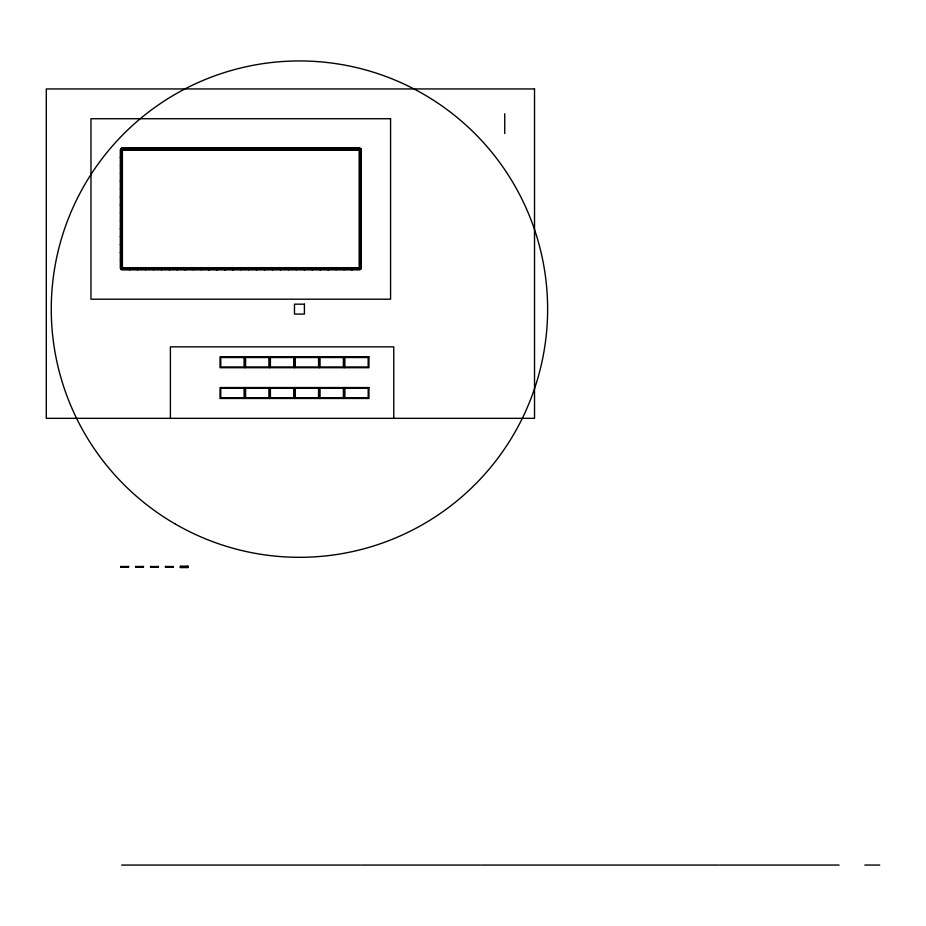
<?xml version="1.0" encoding="UTF-8"?>
<svg xmlns="http://www.w3.org/2000/svg" width="926" height="926" viewBox="0 0 926 926"><rect width="100%" height="100%" fill="white"/><g stroke="black" fill="none" stroke-linecap="round" stroke-linejoin="round"><path stroke-width="1.39" d="M121.7 148.357L359.855 148.357M122.001 148.727L129.246 148.704M129.941 148.704L137.187 148.727M137.881 148.727L145.127 148.727M145.822 148.727L153.068 148.704M153.762 148.704L161.008 148.704M161.703 148.704L168.949 148.727M169.643 148.704L176.889 148.727M177.584 148.704L184.841 148.727M185.536 148.704L192.782 148.727M193.476 148.727L200.722 148.704M201.417 148.727L208.663 148.704M209.357 148.704L216.603 148.727M217.297 148.727L224.543 148.727M225.238 148.704L232.484 148.727M233.178 148.704L240.424 148.704M241.119 148.704L248.376 148.704M249.071 148.704L256.317 148.727M257.011 148.727L264.257 148.727M264.952 148.727L272.198 148.704M272.892 148.727L280.138 148.727M280.833 148.727L288.079 148.704M288.773 148.704L296.019 148.704M296.714 148.727L303.959 148.704M304.654 148.727L311.912 148.704M312.606 148.727L319.852 148.704M320.546 148.727L327.792 148.727M328.487 148.704L335.733 148.704M336.427 148.704L343.673 148.704M344.368 148.704L351.614 148.704M352.308 148.704L359.554 148.704M122.001 148.993L129.246 148.993M129.941 148.993L137.187 148.82M137.881 148.82L145.127 148.82M145.822 148.993L153.068 148.82M153.762 148.993L161.008 148.82M161.703 148.993L168.949 148.993M169.643 148.82L176.889 148.82M177.584 148.993L184.841 148.993M185.536 148.82L192.782 148.993M193.476 148.993L200.722 148.993M201.417 148.993L208.663 148.993M209.357 148.993L216.603 148.82M217.297 148.82L224.543 148.993M225.238 148.993L232.484 148.82M233.178 148.993L240.424 148.82M241.119 148.993L248.376 148.82M249.071 148.993L256.317 148.82M257.011 148.82L264.257 148.993M264.952 148.82L272.198 148.993M272.892 148.993L280.138 148.993M280.833 148.993L288.079 148.993M288.773 148.82L296.019 148.993M296.714 148.82L303.959 148.993M304.654 148.82L311.912 148.82M312.606 148.82L319.852 148.82M320.546 148.993L327.792 148.82M328.487 148.82L335.733 148.993M336.427 148.82L343.673 148.993M344.368 148.82L351.614 148.82M352.308 148.993L359.554 148.82M122.001 149.213L129.246 149.213M129.941 149.213L137.187 149.248M137.881 149.248L145.127 149.213M145.822 149.213L153.068 149.248M153.762 149.213L161.008 149.213M161.703 149.213L168.949 149.248M169.643 149.213L176.889 149.213M177.584 149.213L184.841 149.213M185.536 149.213L192.782 149.213M193.476 149.26L200.722 149.213M201.417 149.213L208.663 149.248M209.357 149.202L216.603 149.213M217.297 149.213L224.543 149.202M225.238 149.213L232.484 149.202M233.178 149.213L240.424 149.213M241.119 149.202L248.376 149.202M249.071 149.213L256.317 149.202M257.011 149.213L264.257 149.213M264.952 149.213L272.198 149.202M272.892 149.202L280.138 149.248M280.833 149.213L288.079 149.213M288.773 149.248L296.019 149.213M296.714 149.213L303.959 149.26M304.654 149.26L311.912 149.213M312.606 149.248L319.852 149.26M320.546 149.248L327.792 149.213M328.487 149.26L335.733 149.213M336.427 149.213L343.673 149.248M344.368 149.26L351.614 149.26M352.308 149.213L359.554 149.213M120.75 149.746L121.653 149.746M359.901 149.746L360.793 149.746M120.75 156.992L121.653 156.992M359.901 156.992L360.793 156.992M120.403 157.281L121.653 157.293M359.901 157.293L361.14 157.281M120.403 157.397L121.653 157.385M359.901 157.385L361.14 157.397M120.75 157.686L121.653 157.686M359.901 157.686L360.793 157.686M120.75 164.932L121.653 164.932M359.901 164.932L360.793 164.932M120.403 165.337L121.653 165.233M359.901 165.233L361.14 165.337M120.75 165.627L121.653 165.627M359.901 165.627L360.793 165.627M120.75 172.873L121.653 172.873M359.901 172.873L360.793 172.873M120.403 173.162L121.653 173.266M359.901 173.266L361.14 173.162M120.75 173.567L121.653 173.567M359.901 173.567L360.793 173.567M120.75 180.813L121.653 180.813M359.901 180.813L360.793 180.813M120.403 181.102L121.653 181.114M359.901 181.218L361.14 181.102M120.403 181.218L121.653 181.218M359.901 181.218L361.14 181.218M120.75 181.508L121.653 181.508M359.901 181.508L360.793 181.508M120.75 188.754L121.653 188.754M359.901 188.754L360.793 188.754M120.75 189.448L121.653 189.448M359.901 189.448L360.793 189.448M120.75 196.694L121.653 196.694M359.901 196.694L360.793 196.694M120.403 196.983L121.653 196.995L120.403 197.111M361.14 196.983L359.901 196.995L361.14 197.111M120.75 197.388L121.653 197.388M359.901 197.388L360.793 197.388M120.75 204.646L121.653 204.646M359.901 204.646L360.793 204.646M120.403 204.924L121.653 204.935M359.901 204.935L361.14 204.924M120.403 205.051L121.653 205.04M359.901 205.04L361.14 205.051M120.75 205.34L121.653 205.34M359.901 205.34L360.793 205.34M120.75 212.586L121.653 212.586M359.901 212.586L360.793 212.586M120.403 212.992L121.653 212.876M359.901 212.876L361.14 212.876M120.75 213.281L121.653 213.281M359.901 213.281L360.793 213.281M120.75 220.527L121.653 220.527M359.901 220.527L360.793 220.527M120.403 220.816L121.653 220.828M359.901 220.828L361.14 220.816M120.75 221.221L121.653 221.221M359.901 221.221L360.793 221.221M120.75 228.467L121.653 228.467M359.901 228.467L360.793 228.467M120.403 228.757L121.653 228.768M359.901 228.768L361.14 228.757M120.403 228.872L121.653 228.872M359.901 228.872L361.14 228.872M120.75 229.162L121.653 229.162M359.901 229.162L360.793 229.162M120.75 236.408L121.653 236.408M359.901 236.408L360.793 236.408M120.403 236.697L121.653 236.709M359.901 236.709L361.14 236.697M120.403 236.813L121.653 236.801M359.901 236.801L361.14 236.813M120.75 237.102L121.653 237.102M359.901 237.102L360.793 237.102M120.75 244.348L121.653 244.348M359.901 244.348L360.793 244.348M120.403 244.638L121.653 244.649M359.901 244.649L361.14 244.638M120.403 244.753L121.653 244.742M359.901 244.742L361.14 244.753M120.75 245.043L121.653 245.043M359.901 245.043L360.793 245.043M120.75 252.289L121.653 252.289M359.901 252.289L360.793 252.289M120.403 252.578L121.653 252.59L120.403 252.694M361.14 252.578L359.901 252.59L361.14 252.694M120.75 252.983L121.653 252.983M359.901 252.983L360.793 252.983M120.75 260.229L121.653 260.229M359.901 260.229L360.793 260.229M120.403 260.519L121.653 260.53M359.901 260.53L361.14 260.519M120.75 260.924L121.653 260.924M359.901 260.924L360.793 260.924M120.75 268.181L121.653 268.181M359.901 268.181L360.793 268.181M122.001 268.702L129.246 268.656M129.941 268.667L137.187 268.702M137.881 268.702L145.127 268.656M145.822 268.702L153.068 268.702M153.762 268.702L161.008 268.667M161.703 268.702L168.949 268.702M169.643 268.702L176.889 268.702M177.584 268.702L184.841 268.702M185.536 268.702L192.782 268.702M193.476 268.702L200.722 268.702M201.417 268.656L208.663 268.702M209.357 268.702L216.603 268.667M217.297 268.667L224.543 268.702M225.238 268.702L232.484 268.702M233.178 268.702L240.424 268.667M241.119 268.702L248.376 268.702M249.071 268.656L256.317 268.702M257.011 268.702L264.257 268.702M264.952 268.656L272.198 268.702M272.892 268.702L280.138 268.656M280.833 268.702L288.079 268.656M288.773 268.667L296.019 268.656M296.714 268.656L303.959 268.656M304.654 268.702L311.912 268.702M312.606 268.656L319.852 268.702M320.546 268.702L327.792 268.702M328.487 268.656L335.733 268.656M336.427 268.702L343.673 268.702M344.368 268.667L351.614 268.702M352.308 268.656L359.554 268.702M122.001 268.922L129.246 268.922M129.941 268.922L137.187 268.922M137.881 268.922L145.127 268.922M145.822 268.922L153.068 268.922M153.762 268.922L161.008 268.922M161.703 268.922L168.949 268.922M169.643 268.922L176.889 268.922M177.584 268.922L184.841 268.922M185.536 268.922L192.782 268.922M193.476 268.922L200.722 268.922M201.417 268.922L208.663 268.922M209.357 268.922L216.603 268.922M217.297 268.922L224.543 268.922M225.238 268.922L232.484 268.922M233.178 268.922L240.424 268.922M241.119 268.922L248.376 268.922M249.071 268.922L256.317 268.922M257.011 268.922L264.257 268.922M264.952 268.922L272.198 268.922M272.892 268.922L280.138 268.922M280.833 268.922L288.079 268.922M288.773 268.922L296.019 268.922M296.714 268.922L303.959 268.922M304.654 268.922L311.912 268.922M312.606 268.922L319.852 268.922M320.546 268.922L327.792 268.922M328.487 268.922L335.733 268.922M336.427 268.922L343.673 268.922M344.368 268.922L351.614 268.922M352.308 268.922L359.554 268.922M122.001 269.096L129.246 269.188M129.941 269.096L137.187 269.096M137.881 269.188L145.127 269.096M145.822 269.188L153.068 269.096M153.762 269.188L161.008 269.188M161.703 269.188L168.949 269.188M169.643 269.096L176.889 269.188M177.584 269.096L184.841 269.096M185.536 269.096L192.782 269.188M193.476 269.188L200.722 269.096M201.417 269.188L208.663 269.096M209.357 269.188L216.603 269.188M217.297 269.188L224.543 269.188M225.238 269.188L232.484 269.096M233.178 269.188L240.424 269.096M241.119 269.096L248.376 269.188M249.071 269.096L256.317 269.188M257.011 269.096L264.257 269.188M264.952 269.096L272.198 269.096M272.892 269.096L280.138 269.188M280.833 269.188L288.079 269.096M288.773 269.188L296.019 269.188M296.714 269.096L303.959 269.096M304.654 269.188L311.912 269.096M312.606 269.188L319.852 269.096M320.546 269.188L327.792 269.188M328.487 269.188L335.733 269.096M336.427 269.096L343.673 269.096M344.368 269.096L351.614 269.096M352.308 269.188L359.554 269.188M122.001 269.223L129.246 269.223M129.941 269.223L137.187 269.223M137.881 269.223L145.127 269.223M145.822 269.223L153.068 269.223M153.762 269.223L161.008 269.223M161.703 269.223L168.949 269.223M169.643 269.223L176.889 269.223M177.584 269.223L184.841 269.223M185.536 269.223L192.782 269.223M193.476 269.223L200.722 269.223M201.417 269.223L208.663 269.223M209.357 269.223L216.603 269.223M217.297 269.223L224.543 269.223M225.238 269.223L232.484 269.223M233.178 269.223L240.424 269.223M241.119 269.223L248.376 269.223M249.071 269.223L256.317 269.223M257.011 269.223L264.257 269.223M264.952 269.223L272.198 269.223M272.892 269.223L280.138 269.223M280.833 269.223L288.079 269.223M288.773 269.223L296.019 269.223M296.714 269.223L303.959 269.223M304.654 269.223L311.912 269.223M312.606 269.223L319.852 269.223M320.546 269.223L327.792 269.223M328.487 269.223L335.733 269.223M336.427 269.223L343.673 269.223M344.368 269.223L351.614 269.223M352.308 269.223L359.554 269.223M121.051 566.492L128.297 566.527M135.948 566.527L143.194 566.481M150.834 566.538L158.08 566.538M165.731 566.492L172.977 566.527M180.616 566.492L187.862 566.481M121.051 566.735L128.297 566.735M135.948 566.735L143.194 566.735M150.834 566.735L158.08 566.735M165.731 566.735L172.977 566.735M180.616 566.735L187.862 566.735M121.051 566.92L128.297 567.036M135.948 567.036L143.194 567.036M150.834 567.036L158.08 567.013M165.731 567.013L172.977 567.036M180.616 567.036L187.862 567.013M180.315 567.233L188.163 567.233M121.7 865.058L359.855 865.058M360.851 865.058L479.876 865.058M480.872 865.058L719.027 865.058M720.023 865.058L839.049 865.058M864.815 865.058L879.7 865.058M504.739 113.759L504.739 133.61M393.758 418.332L393.758 346.845L170.396 346.845L170.396 418.332M360.943 149.445L360.943 268.471M360.573 149.746L360.573 156.992M360.596 157.686L360.573 164.932M360.596 165.627L360.573 172.873M360.573 173.567L360.596 180.813M360.596 181.508L360.573 188.754M360.596 189.448L360.573 196.694M360.596 197.388L360.596 204.646M360.573 205.34L360.573 212.586M360.573 213.281L360.596 220.527M360.596 221.221L360.596 228.467M360.596 229.162L360.596 236.408M360.573 237.102L360.573 244.348M360.596 245.043L360.596 252.289M360.573 252.983L360.596 260.229M360.573 260.924L360.596 268.181M360.307 149.746L360.307 156.992M360.48 157.686L360.307 164.932M360.307 165.627L360.307 172.873M360.307 173.567L360.307 180.813M360.307 181.508L360.48 188.754M360.307 189.448L360.48 196.694M360.48 197.388L360.307 204.646M360.48 205.34L360.48 212.586M360.48 213.281L360.307 220.527M360.307 221.221L360.307 228.467M360.307 229.162L360.307 236.408M360.307 237.102L360.307 244.348M360.48 245.043L360.48 252.289M360.48 252.983L360.307 260.229M360.307 260.924L360.48 268.181M360.087 149.746L360.087 156.992M360.087 157.686L360.087 164.932M360.052 165.627L360.04 172.873M360.087 173.567L360.087 180.813M360.087 181.508L360.087 188.754M360.087 189.448L360.04 196.694M360.087 197.388L360.087 204.646M360.087 205.34L360.087 212.586M360.087 213.281L360.087 220.527M360.052 221.221L360.087 228.467M360.087 229.162L360.04 236.408M360.087 237.102L360.052 244.348M360.04 245.043L360.052 252.289M360.04 252.983L360.087 260.229M360.04 260.924L360.087 268.181M359.554 148.507L359.554 149.399M359.554 268.528L359.554 269.42M352.308 148.507L352.308 149.399M352.308 268.528L352.308 269.42M352.019 148.16L352.007 149.399M352.007 268.528L352.019 269.767M351.903 148.16L351.915 149.399M351.915 268.528L351.903 269.767M351.614 148.507L351.614 149.399M351.614 268.528L351.614 269.42M344.368 148.507L344.368 149.399M344.368 268.528L344.368 269.42M344.125 356.776L344.125 367.703M344.125 387.554L344.125 398.469M344.078 148.16L344.067 149.399M344.067 268.528L344.078 269.767M343.673 148.507L343.673 149.399M343.673 268.528L343.673 269.42M336.427 148.507L336.427 149.399M336.427 268.528L336.427 269.42M336.138 148.16L336.034 149.399M336.034 268.528L336.138 269.767M335.733 148.507L335.733 149.399M335.733 268.528L335.733 269.42M328.487 148.507L328.487 149.399M328.487 268.528L328.487 269.42M328.198 148.16L328.186 149.399M328.186 268.528L328.198 269.767M328.082 148.16L328.082 149.399M328.082 268.528L328.082 269.767M327.792 148.507L327.792 149.399M327.792 268.528L327.792 269.42M320.546 148.507L320.546 149.399M320.546 268.528L320.546 269.42M319.852 148.507L319.852 149.399M319.852 268.528L319.852 269.42M319.296 356.776L319.296 367.703M319.296 387.554L319.296 398.469M312.606 148.507L312.606 149.399M312.606 268.528L312.606 269.42M312.317 148.16L312.305 149.399L312.189 148.16M312.317 268.528L312.317 269.767M312.201 268.528L312.189 269.767M311.912 148.507L311.912 149.399M311.912 268.528L311.912 269.42M304.654 148.507L304.654 149.399M304.654 268.528L304.654 269.42M304.376 148.16L304.365 149.399M304.365 268.528L304.376 269.767M304.249 148.16L304.26 149.399M304.26 268.528L304.249 269.767M303.959 148.507L303.959 149.399M303.959 268.528L303.959 269.42M296.714 148.507L296.714 149.399M296.714 268.528L296.714 269.42M296.308 148.16L296.424 149.399M296.32 268.528L296.308 269.767M296.019 148.507L296.019 149.399M296.019 268.528L296.019 269.42M294.48 356.776L294.48 367.703M294.48 387.554L294.48 398.469M288.773 148.507L288.773 149.399M288.773 268.528L288.773 269.42M288.368 148.16L288.38 149.399M288.472 268.528L288.484 269.767M288.079 148.507L288.079 149.399M288.079 268.528L288.079 269.42M280.833 148.507L280.833 149.399M280.833 268.528L280.833 269.42M280.543 148.16L280.532 149.399M280.532 268.528L280.543 269.767M280.428 148.16L280.428 149.399M280.428 268.528L280.428 269.767M280.138 148.507L280.138 149.399M280.138 268.528L280.138 269.42M272.892 148.507L272.892 149.399M272.892 268.528L272.892 269.42M272.603 148.16L272.591 149.399M272.591 268.528L272.603 269.767M272.487 148.16L272.499 149.399M272.499 268.528L272.487 269.767M272.198 148.507L272.198 149.399M272.198 268.528L272.198 269.42M269.663 356.776L269.663 367.703M269.663 387.554L269.663 398.469M264.952 148.507L264.952 149.399M264.952 268.528L264.952 269.42M264.662 148.16L264.651 149.399M264.651 268.528L264.662 269.767M264.547 148.16L264.558 149.399M264.558 268.528L264.547 269.767M264.257 148.507L264.257 149.399M264.257 268.528L264.257 269.42M257.011 148.507L257.011 149.399M257.011 268.528L257.011 269.42M256.722 148.16L256.71 149.399L256.606 148.16M256.722 269.767L256.71 268.528L256.606 269.767M256.317 148.507L256.317 149.399M256.317 268.528L256.317 269.42M249.071 148.507L249.071 149.399M249.071 268.528L249.071 269.42M248.654 148.16L248.666 149.399M248.77 268.528L248.654 269.767M248.376 148.507L248.376 149.399M248.376 268.528L248.376 269.42M244.846 356.776L244.846 367.703M244.846 387.554L244.846 398.469M241.119 148.507L241.119 149.399M241.119 268.528L241.119 269.42M240.714 148.16L240.829 149.399M240.725 268.528L240.841 269.767M240.424 148.507L240.424 149.399M240.424 268.528L240.424 269.42M233.178 148.507L233.178 149.399M233.178 268.528L233.178 269.42M232.889 148.16L232.889 149.399M232.889 269.767L232.785 268.528L232.773 269.767M232.773 148.16L232.773 149.399M232.484 148.507L232.484 149.399M232.484 268.528L232.484 269.42M225.238 148.507L225.238 149.399M225.238 268.528L225.238 269.42M224.949 148.16L224.937 149.399M224.937 268.528L224.949 269.767M224.833 148.16L224.844 149.399M224.844 268.528L224.833 269.767M224.543 148.507L224.543 149.399M224.543 268.528L224.543 269.42M217.297 148.507L217.297 149.399M217.297 268.528L217.297 269.42M217.008 148.16L216.997 149.399M216.997 268.528L217.008 269.767M216.892 148.16L216.904 149.399M216.904 268.528L216.892 269.767M216.603 148.507L216.603 149.399M216.603 268.528L216.603 269.42M209.357 148.507L209.357 149.399M209.357 268.528L209.357 269.42M209.068 148.16L209.056 149.399M209.056 268.528L209.068 269.767M208.952 148.16L208.963 149.399M208.963 268.528L208.952 269.767M208.663 148.507L208.663 149.399M208.663 268.528L208.663 269.42M201.417 148.507L201.417 149.399M201.417 268.528L201.417 269.42M201.011 148.16L201.116 149.399M201.023 268.528L201.127 269.767M200.722 148.507L200.722 149.399M200.722 268.528L200.722 269.42M193.476 148.507L193.476 149.399M193.476 268.528L193.476 269.42M193.187 148.16L193.175 149.399M193.175 268.528L193.187 269.767M192.782 148.507L192.782 149.399M192.782 268.528L192.782 269.42M187.862 566.342L187.862 567.233M185.536 148.507L185.536 149.399M185.536 268.528L185.536 269.42M185.246 148.16L185.131 149.399M185.235 268.528L185.246 269.767M185.119 148.16L185.119 149.399M185.119 268.528L185.119 269.767M184.841 148.507L184.841 149.399M184.841 268.528L184.841 269.42M180.616 566.342L180.616 567.233M177.584 148.507L177.584 149.399M177.584 268.528L177.584 269.42M176.889 148.507L176.889 149.399M176.889 268.528L176.889 269.42M172.977 567.233L173.266 566.342L173.266 567.233L165.43 567.233L165.43 566.342L165.731 567.233M169.643 148.507L169.643 149.399M169.643 268.528L169.643 269.42M169.354 148.16L169.354 149.399L169.238 148.16M169.354 269.767L169.354 268.528L169.238 269.767M168.949 148.507L168.949 149.399M168.949 268.528L168.949 269.42M161.703 148.507L161.703 149.399M161.703 268.528L161.703 269.42M161.413 148.16L161.402 149.399M161.402 268.528L161.413 269.767M161.298 148.16L161.309 149.399M161.309 268.528L161.298 269.767M161.008 148.507L161.008 149.399M161.008 268.528L161.008 269.42M158.08 567.233L158.381 566.342L158.381 567.233L150.533 567.233L150.533 566.342L150.834 567.233M153.762 148.507L153.762 149.399M153.762 268.528L153.762 269.42M153.473 148.16L153.461 149.399M153.369 268.528L153.357 269.767M153.068 148.507L153.068 149.399M153.068 268.528L153.068 269.42M145.822 148.507L145.822 149.399M145.822 268.528L145.822 269.42M145.532 148.16L145.428 149.399M145.417 268.528L145.532 269.767M145.127 148.507L145.127 149.399M145.127 268.528L145.127 269.42M143.194 567.233L143.484 566.342L143.484 567.233L135.647 567.233L135.647 566.342L135.948 567.233M137.881 148.507L137.881 149.399M137.881 268.528L137.881 269.42M137.592 148.16L137.58 149.399M137.592 269.767L137.488 268.528L137.476 269.767M137.476 148.16L137.476 149.399M137.187 148.507L137.187 149.399M137.187 268.528L137.187 269.42M129.941 148.507L129.941 149.399M129.941 268.528L129.941 269.42M129.652 148.16L129.64 149.399M129.64 268.528L129.652 269.767M129.536 148.16L129.536 149.399M129.536 268.528L129.536 269.767M129.246 148.507L129.246 149.399M129.246 268.528L129.246 269.42M128.297 567.233L128.598 566.342L128.598 567.233L120.75 567.233L120.75 566.342L121.051 567.233M122.001 148.507L122.001 149.399M122.001 268.528L122.001 269.42M121.7 149.399L121.711 148.16L359.844 148.16L359.844 269.767L121.711 269.767L121.7 268.528M121.653 148.507L121.653 269.42M121.248 149.746L121.248 156.992M121.248 157.686L121.248 164.932M121.248 165.627L121.248 172.873M121.248 173.567L121.248 180.813M121.248 181.508L121.248 188.754M121.248 189.448L121.248 196.694M121.248 197.388L121.248 204.646M121.248 205.34L121.248 212.586M121.248 213.281L121.248 220.527M121.248 221.221L121.248 228.467M121.248 229.162L121.248 236.408M121.248 237.102L121.248 244.348M121.248 245.043L121.248 252.289M121.248 252.983L121.248 260.229M121.248 260.924L121.248 268.181M120.959 149.746L121.074 156.992M120.982 157.686L120.959 164.932M120.959 165.627L120.982 172.873M120.959 173.567L120.982 180.813M121.074 181.508L120.982 188.754M121.074 189.448L120.959 196.694M120.982 197.388L120.959 204.646M120.982 205.34L121.074 212.586M120.959 213.281L120.982 220.527M120.959 221.221L120.959 228.467M120.982 229.162L120.982 236.408M121.074 237.102L121.074 244.348M121.074 245.043L120.982 252.289M120.959 252.983L120.959 260.229M121.074 260.924L120.959 268.181M120.612 149.445L120.612 268.471M534.522 88.942L46.3 88.942L46.3 418.332L534.522 418.332L534.522 88.942M390.575 118.725L90.968 118.725L90.968 299.202L390.575 299.202L390.575 118.725M360.793 148.507L120.75 148.507L120.75 269.42L360.793 269.42L360.793 148.507M361.14 149.456L120.403 149.456L120.403 268.459L361.14 268.459L361.14 149.456M359.161 150.139L122.394 150.139L122.394 267.776L359.161 267.776L359.161 150.139M121.653 189.054L120.403 189.043L121.653 189.159M361.14 189.043L359.901 189.043L361.14 189.159M304.411 304.168L294.48 304.168L294.48 314.088L304.411 314.088L304.411 304.168M368.942 356.776L220.029 356.776L220.029 367.703L368.942 367.703L368.942 356.776M244.105 357.517L220.77 357.517L220.77 366.951L244.105 366.951L244.105 357.517M268.922 357.517L245.587 357.517L245.587 366.951L268.922 366.951L268.922 357.517M293.739 357.517L270.415 357.517L270.415 366.951L293.739 366.951L293.739 357.517M318.556 357.517L295.232 357.517L295.232 366.951L318.556 366.951L318.556 357.517M343.372 357.517L320.049 357.517L320.049 366.951L343.372 366.951L343.372 357.517M368.189 357.517L344.866 357.517L344.866 366.951L368.189 366.951L368.189 357.517M368.942 387.554L220.029 387.554L220.029 398.469L368.942 398.469L368.942 387.554M244.105 388.295L220.77 388.295L220.77 397.729L244.105 397.729L244.105 388.295M268.922 388.295L245.587 388.295L245.587 397.729L268.922 397.729L268.922 388.295M293.739 388.295L270.415 388.295L270.415 397.729L293.739 397.729L293.739 388.295M318.556 388.295L295.232 388.295L295.232 397.729L318.556 397.729L318.556 388.295M343.372 388.295L320.049 388.295L320.049 397.729L343.372 397.729L343.372 388.295M368.189 388.295L344.866 388.295L344.866 397.729L368.189 397.729L368.189 388.295M188.163 566.342L180.315 566.342L180.327 567.58L188.152 567.58L188.163 566.342M320.246 149.399L320.257 148.16L320.141 149.399M320.257 269.767L320.246 268.528L320.141 269.767M177.294 149.399L177.306 148.16L177.19 149.399M177.306 269.767L177.294 268.528L177.179 269.767M175.35 524.058A248.18 248.18 0 0 0 547.625 309.122A248.18 248.18 0 0 0 175.35 94.197A248.18 248.18 0 0 0 175.35 524.058"/></g></svg>
